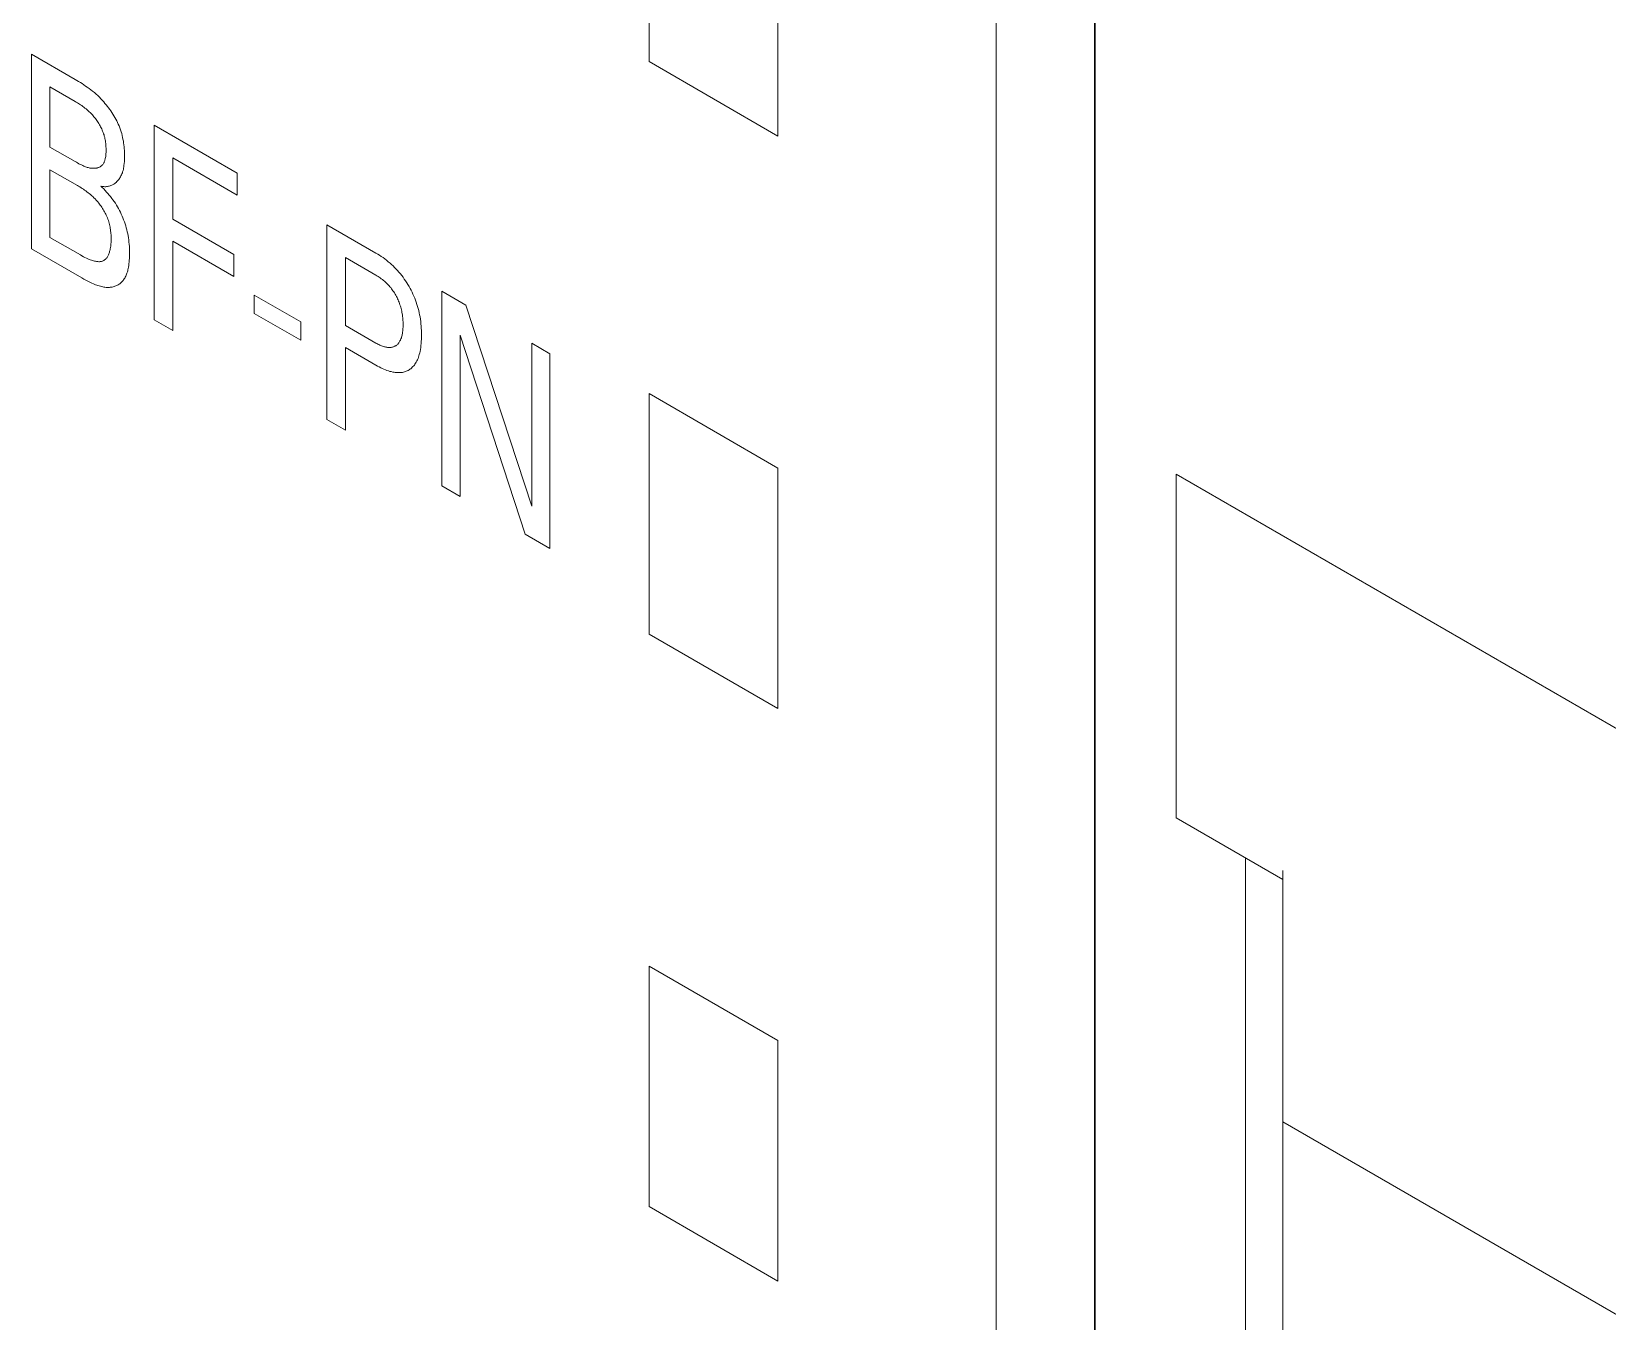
# Model space of a CAD drawing. Header units: inches. Extents: x 67248 to 85686, y -40174 to -31152.
# Drawn here: x 75354.12 to 75366.26, y -37904.32 to -37894.38 of the extents above; entities that cross this region are included whole.
import ezdxf

# ---------------------------------------------------------------- set-up
doc = ezdxf.new("R2010")
doc.units = ezdxf.units.IN
doc.header["$MEASUREMENT"] = 0

# ---------------------------------------------------------------- blocks, each defined once
blk = doc.blocks.new('ET200S')
at = {"lineweight": 0}
for p, q in [((64.727, -33.379), (64.727, 36.932)), ((65.428, 36.929), (65.428, -28.555)), ((65.434, -33.379), (65.434, 36.932)), ((62.252, 30.237), (62.252, 28.522)), ((63.171, 27.991), (63.171, 29.706)), ((57.847, 27.187), (57.847, 28.575)), ((57.847, 28.575), (58.158, 28.395)), ((62.252, 28.522), (63.171, 27.991)), ((57.978, 28.342), (57.978, 27.913)), ((58.158, 28.238), (57.978, 28.342)), ((58.722, 26.681), (58.722, 28.069)), ((58.722, 28.069), (59.315, 27.727)), ((57.978, 27.913), (58.158, 27.809)), ((58.854, 27.836), (58.854, 27.398)), ((59.315, 27.57), (58.854, 27.836)), ((57.978, 27.751), (57.978, 27.268)), ((58.175, 27.638), (57.978, 27.751)), ((59.315, 27.727), (59.315, 27.57)), ((58.854, 27.398), (59.291, 27.146)), ((59.954, 25.97), (59.954, 27.358)), ((59.954, 27.358), (60.304, 27.156)), ((57.978, 27.268), (58.196, 27.143)), ((58.854, 27.241), (58.854, 26.605)), ((59.291, 26.989), (58.854, 27.241)), ((58.207, 26.979), (57.847, 27.187)), ((59.291, 27.146), (59.291, 26.989)), ((60.086, 27.125), (60.086, 26.641)), ((60.304, 26.999), (60.086, 27.125)), ((60.774, 25.497), (60.774, 26.885)), ((60.774, 26.885), (60.945, 26.786)), ((59.435, 26.726), (59.435, 26.857)), ((59.435, 26.857), (59.767, 26.666)), ((60.945, 26.786), (61.415, 25.351)), ((58.854, 26.605), (58.722, 26.681)), ((59.767, 26.535), (59.435, 26.726)), ((59.767, 26.666), (59.767, 26.535)), ((60.086, 26.641), (60.304, 26.515)), ((60.905, 26.572), (60.905, 25.421)), ((61.369, 25.153), (60.905, 26.572)), ((60.086, 26.483), (60.086, 25.894)), ((60.304, 26.358), (60.086, 26.483)), ((61.415, 25.351), (61.415, 26.515)), ((61.415, 26.515), (61.545, 26.439)), ((61.545, 26.439), (61.545, 25.051)), ((62.252, 26.154), (62.252, 24.439)), ((63.171, 25.623), (62.252, 26.154)), ((60.086, 25.894), (59.954, 25.97)), ((63.171, 23.909), (63.171, 25.623)), ((66.011, 25.579), (66.011, 23.13)), ((66.011, 25.579), (75.203, 20.272)), ((60.905, 25.421), (60.774, 25.497)), ((61.545, 25.051), (61.369, 25.153)), ((62.252, 24.439), (63.171, 23.909)), ((66.011, 23.13), (66.772, 22.69)), ((66.506, 22.844), (66.506, -16.348)), ((66.772, -16.195), (66.772, 22.753)), ((62.252, 22.072), (62.252, 20.357)), ((63.171, 21.541), (62.252, 22.072)), ((63.171, 19.826), (63.171, 21.541)), ((74.708, 16.379), (66.772, 20.961)), ((62.252, 20.357), (63.171, 19.826))]:
    blk.add_line(p, q, dxfattribs=at)
for points in [[(58.341, 27.633), (58.348, 27.632), (58.355, 27.631), (58.362, 27.631), (58.369, 27.63), (58.376, 27.63), (58.382, 27.631), (58.389, 27.632), (58.395, 27.633), (58.401, 27.634), (58.407, 27.636), (58.413, 27.638), (58.419, 27.64), (58.424, 27.643), (58.43, 27.645), (58.435, 27.649), (58.441, 27.652), (58.446, 27.657), (58.451, 27.661), (58.456, 27.666), (58.461, 27.671), (58.466, 27.676), (58.47, 27.682), (58.474, 27.688), (58.478, 27.694), (58.482, 27.7), (58.485, 27.707), (58.489, 27.714), (58.492, 27.721), (58.495, 27.729), (58.497, 27.737), (58.5, 27.746), (58.502, 27.754), (58.503, 27.763), (58.505, 27.772), (58.506, 27.782), (58.508, 27.795), (58.509, 27.809), (58.51, 27.823), (58.51, 27.837), (58.511, 27.851), (58.51, 27.864), (58.51, 27.876), (58.509, 27.889), (58.508, 27.902), (58.507, 27.915), (58.506, 27.928), (58.504, 27.942), (58.502, 27.955), (58.499, 27.968), (58.497, 27.982), (58.493, 27.995), (58.49, 28.009), (58.486, 28.022), (58.481, 28.036), (58.477, 28.049), (58.471, 28.063), (58.466, 28.075), (58.461, 28.087), (58.455, 28.1), (58.448, 28.112), (58.442, 28.124), (58.435, 28.135), (58.428, 28.147), (58.42, 28.159), (58.413, 28.17), (58.405, 28.181), (58.397, 28.192), (58.388, 28.203), (58.38, 28.214), (58.371, 28.224), (58.363, 28.234), (58.354, 28.244), (58.342, 28.257), (58.331, 28.268), (58.319, 28.28), (58.307, 28.291), (58.295, 28.301), (58.282, 28.311), (58.27, 28.321), (58.258, 28.33), (58.245, 28.339), (58.233, 28.348), (58.221, 28.357), (58.208, 28.365), (58.196, 28.373), (58.183, 28.38), (58.171, 28.388), (58.158, 28.395)], [(58.158, 28.238), (58.166, 28.233), (58.174, 28.228), (58.182, 28.224), (58.189, 28.219), (58.197, 28.213), (58.205, 28.208), (58.213, 28.203), (58.221, 28.197), (58.228, 28.191), (58.236, 28.185), (58.244, 28.178), (58.251, 28.172), (58.259, 28.165), (58.266, 28.158), (58.274, 28.15), (58.281, 28.142), (58.286, 28.136), (58.292, 28.129), (58.297, 28.123), (58.303, 28.116), (58.308, 28.109), (58.313, 28.102), (58.318, 28.095), (58.323, 28.087), (58.327, 28.08), (58.332, 28.072), (58.336, 28.065), (58.34, 28.057), (58.344, 28.049), (58.348, 28.042), (58.351, 28.034), (58.354, 28.026), (58.358, 28.017), (58.361, 28.008), (58.364, 28), (58.366, 27.991), (58.369, 27.982), (58.371, 27.973), (58.372, 27.965), (58.374, 27.956), (58.375, 27.948), (58.376, 27.939), (58.377, 27.93), (58.378, 27.922), (58.378, 27.914), (58.379, 27.905), (58.379, 27.897), (58.379, 27.889), (58.379, 27.881), (58.379, 27.874), (58.378, 27.866), (58.378, 27.859), (58.377, 27.852), (58.376, 27.845), (58.375, 27.838), (58.373, 27.831), (58.372, 27.826), (58.371, 27.821), (58.369, 27.816), (58.368, 27.812), (58.366, 27.807), (58.364, 27.803), (58.362, 27.799), (58.36, 27.795), (58.357, 27.791), (58.354, 27.788), (58.352, 27.784), (58.349, 27.782), (58.346, 27.779), (58.342, 27.776), (58.339, 27.774), (58.336, 27.772), (58.332, 27.77), (58.328, 27.768), (58.324, 27.766), (58.32, 27.765), (58.316, 27.764), (58.312, 27.763), (58.308, 27.762), (58.304, 27.761), (58.299, 27.761), (58.295, 27.761), (58.29, 27.761), (58.285, 27.761), (58.281, 27.761), (58.275, 27.762), (58.269, 27.762), (58.263, 27.763), (58.257, 27.765), (58.251, 27.766), (58.245, 27.768), (58.239, 27.77), (58.233, 27.772), (58.227, 27.775), (58.221, 27.777), (58.212, 27.781), (58.203, 27.785), (58.194, 27.789), (58.185, 27.794), (58.176, 27.799), (58.167, 27.804), (58.158, 27.809)], [(58.175, 27.638), (58.183, 27.633), (58.191, 27.628), (58.2, 27.623), (58.209, 27.617), (58.217, 27.612), (58.226, 27.606), (58.234, 27.6), (58.242, 27.594), (58.251, 27.587), (58.259, 27.581), (58.268, 27.574), (58.276, 27.566), (58.284, 27.559), (58.292, 27.551), (58.3, 27.543), (58.308, 27.534), (58.314, 27.528), (58.32, 27.521), (58.326, 27.513), (58.331, 27.506), (58.337, 27.498), (58.343, 27.491), (58.348, 27.483), (58.353, 27.475), (58.358, 27.467), (58.363, 27.459), (58.368, 27.451), (58.372, 27.442), (58.376, 27.434), (58.38, 27.426), (58.384, 27.417), (58.388, 27.409), (58.391, 27.399), (58.395, 27.39), (58.398, 27.38), (58.4, 27.371), (58.403, 27.361), (58.405, 27.352), (58.407, 27.342), (58.409, 27.333), (58.41, 27.324), (58.411, 27.314), (58.412, 27.305), (58.413, 27.296), (58.414, 27.287), (58.414, 27.278), (58.414, 27.269), (58.414, 27.26), (58.414, 27.251), (58.414, 27.241), (58.414, 27.232), (58.413, 27.223), (58.413, 27.214), (58.412, 27.205), (58.41, 27.197), (58.409, 27.188), (58.407, 27.18), (58.406, 27.174), (58.404, 27.168), (58.403, 27.162), (58.401, 27.156), (58.399, 27.151), (58.397, 27.145), (58.394, 27.14), (58.392, 27.135), (58.389, 27.131), (58.386, 27.126), (58.383, 27.123), (58.381, 27.119), (58.378, 27.116), (58.375, 27.113), (58.372, 27.11), (58.368, 27.108), (58.365, 27.106), (58.362, 27.104), (58.358, 27.102), (58.354, 27.1), (58.35, 27.099), (58.346, 27.097), (58.341, 27.096), (58.336, 27.096), (58.331, 27.095), (58.326, 27.095), (58.321, 27.096), (58.316, 27.096), (58.31, 27.097), (58.303, 27.098), (58.296, 27.099), (58.289, 27.101), (58.281, 27.103), (58.274, 27.106), (58.266, 27.108), (58.259, 27.111), (58.248, 27.116), (58.238, 27.12), (58.227, 27.126), (58.217, 27.131), (58.206, 27.137), (58.196, 27.143)], [(58.207, 26.979), (58.221, 26.971), (58.235, 26.963), (58.249, 26.956), (58.262, 26.949), (58.276, 26.943), (58.29, 26.937), (58.304, 26.931), (58.312, 26.928), (58.321, 26.925), (58.33, 26.922), (58.338, 26.92), (58.347, 26.918), (58.355, 26.916), (58.363, 26.914), (58.371, 26.913), (58.38, 26.912), (58.388, 26.912), (58.395, 26.912), (58.402, 26.912), (58.409, 26.913), (58.416, 26.913), (58.423, 26.914), (58.429, 26.916), (58.436, 26.918), (58.442, 26.92), (58.448, 26.922), (58.454, 26.925), (58.46, 26.928), (58.466, 26.931), (58.471, 26.934), (58.477, 26.938), (58.482, 26.942), (58.487, 26.946), (58.491, 26.951), (58.496, 26.956), (58.5, 26.961), (58.504, 26.966), (58.508, 26.972), (58.512, 26.978), (58.516, 26.985), (58.519, 26.992), (58.522, 26.999), (58.525, 27.006), (58.528, 27.014), (58.531, 27.022), (58.533, 27.03), (58.535, 27.038), (58.537, 27.047), (58.538, 27.055), (58.54, 27.067), (58.542, 27.08), (58.543, 27.093), (58.544, 27.106), (58.545, 27.119), (58.546, 27.132), (58.546, 27.145), (58.546, 27.159), (58.546, 27.174), (58.545, 27.189), (58.545, 27.204), (58.543, 27.219), (58.542, 27.234), (58.54, 27.25), (58.538, 27.265), (58.536, 27.281), (58.533, 27.295), (58.53, 27.309), (58.527, 27.323), (58.523, 27.337), (58.519, 27.352), (58.515, 27.366), (58.51, 27.38), (58.504, 27.394), (58.499, 27.408), (58.493, 27.421), (58.487, 27.435), (58.481, 27.448), (58.474, 27.461), (58.467, 27.474), (58.46, 27.487), (58.453, 27.499), (58.445, 27.512), (58.436, 27.524), (58.428, 27.536), (58.419, 27.547), (58.41, 27.559), (58.401, 27.57), (58.392, 27.582), (58.382, 27.592), (58.372, 27.603), (58.362, 27.614), (58.351, 27.624), (58.341, 27.633)], [(60.304, 26.358), (60.315, 26.351), (60.326, 26.345), (60.338, 26.339), (60.349, 26.334), (60.36, 26.329), (60.371, 26.324), (60.382, 26.32), (60.393, 26.316), (60.403, 26.313), (60.413, 26.311), (60.423, 26.308), (60.433, 26.307), (60.442, 26.305), (60.452, 26.304), (60.461, 26.304), (60.47, 26.304), (60.478, 26.304), (60.485, 26.305), (60.493, 26.306), (60.5, 26.308), (60.507, 26.31), (60.514, 26.312), (60.52, 26.314), (60.527, 26.317), (60.533, 26.32), (60.54, 26.324), (60.546, 26.328), (60.552, 26.332), (60.557, 26.337), (60.563, 26.342), (60.568, 26.347), (60.573, 26.352), (60.578, 26.358), (60.582, 26.364), (60.586, 26.371), (60.591, 26.379), (60.596, 26.387), (60.6, 26.396), (60.604, 26.405), (60.607, 26.415), (60.61, 26.424), (60.613, 26.434), (60.616, 26.445), (60.618, 26.455), (60.621, 26.469), (60.623, 26.483), (60.625, 26.497), (60.626, 26.512), (60.627, 26.527), (60.628, 26.542), (60.629, 26.558), (60.629, 26.573), (60.629, 26.589), (60.628, 26.604), (60.627, 26.62), (60.626, 26.636), (60.625, 26.652), (60.623, 26.669), (60.621, 26.685), (60.618, 26.702), (60.615, 26.717), (60.612, 26.731), (60.609, 26.746), (60.605, 26.761), (60.601, 26.776), (60.596, 26.791), (60.591, 26.806), (60.586, 26.821), (60.58, 26.836), (60.574, 26.85), (60.568, 26.864), (60.562, 26.878), (60.555, 26.891), (60.547, 26.905), (60.54, 26.919), (60.532, 26.932), (60.524, 26.945), (60.515, 26.959), (60.506, 26.971), (60.497, 26.984), (60.488, 26.996), (60.478, 27.008), (60.468, 27.02), (60.458, 27.032), (60.447, 27.043), (60.437, 27.054), (60.426, 27.065), (60.415, 27.075), (60.404, 27.085), (60.392, 27.095), (60.38, 27.105), (60.367, 27.115), (60.355, 27.124), (60.342, 27.133), (60.329, 27.141), (60.316, 27.149), (60.304, 27.156)], [(60.304, 26.999), (60.311, 26.994), (60.319, 26.99), (60.327, 26.985), (60.334, 26.979), (60.342, 26.974), (60.35, 26.968), (60.357, 26.962), (60.364, 26.956), (60.371, 26.95), (60.377, 26.944), (60.384, 26.937), (60.39, 26.931), (60.397, 26.924), (60.403, 26.917), (60.409, 26.91), (60.415, 26.902), (60.42, 26.895), (60.425, 26.887), (60.431, 26.88), (60.436, 26.872), (60.441, 26.864), (60.445, 26.856), (60.45, 26.848), (60.454, 26.839), (60.458, 26.831), (60.462, 26.823), (60.465, 26.814), (60.469, 26.806), (60.472, 26.797), (60.475, 26.788), (60.478, 26.779), (60.481, 26.77), (60.483, 26.761), (60.486, 26.752), (60.488, 26.743), (60.489, 26.734), (60.491, 26.725), (60.493, 26.715), (60.494, 26.705), (60.495, 26.695), (60.496, 26.685), (60.496, 26.676), (60.497, 26.666), (60.497, 26.657), (60.497, 26.647), (60.497, 26.638), (60.497, 26.629), (60.496, 26.619), (60.496, 26.61), (60.495, 26.601), (60.494, 26.593), (60.493, 26.584), (60.491, 26.576), (60.49, 26.57), (60.488, 26.563), (60.486, 26.557), (60.485, 26.551), (60.482, 26.546), (60.48, 26.54), (60.478, 26.535), (60.475, 26.53), (60.472, 26.525), (60.47, 26.521), (60.467, 26.517), (60.464, 26.513), (60.462, 26.51), (60.459, 26.507), (60.455, 26.504), (60.452, 26.501), (60.449, 26.498), (60.445, 26.496), (60.441, 26.494), (60.438, 26.492), (60.434, 26.49), (60.43, 26.488), (60.426, 26.487), (60.421, 26.486), (60.417, 26.485), (60.413, 26.484), (60.408, 26.483), (60.404, 26.483), (60.398, 26.483), (60.393, 26.483), (60.387, 26.484), (60.381, 26.485), (60.375, 26.486), (60.37, 26.487), (60.364, 26.488), (60.358, 26.49), (60.351, 26.492), (60.344, 26.495), (60.338, 26.498), (60.331, 26.501), (60.324, 26.504), (60.317, 26.507), (60.31, 26.511), (60.304, 26.515)]]:
    blk.add_lwpolyline(points, dxfattribs=at)

msp = doc.modelspace()

# ---------------------------------------------------------------- block references
at = {"xscale": 1.08, "yscale": 1.08, "zscale": 1.08}
msp.add_blockref('ET200S', (75291.648, -37925.417, 0.332), dxfattribs=at)

doc.saveas('drawing.dxf')
